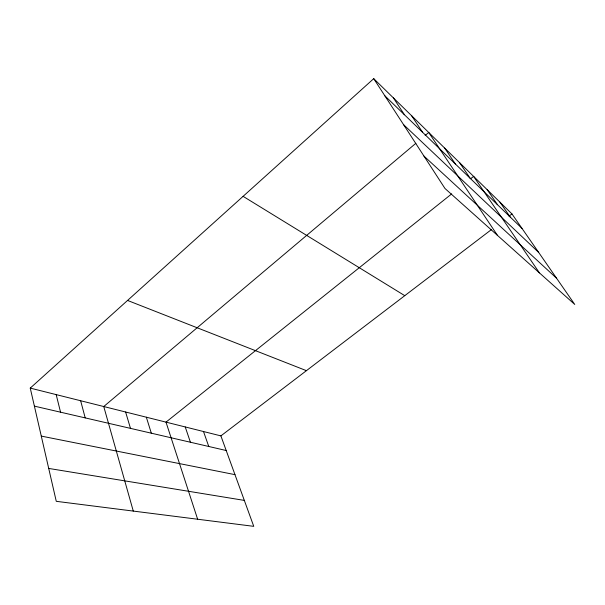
<?xml version="1.0" encoding="UTF-8"?>
<svg xmlns="http://www.w3.org/2000/svg" width="605" height="605" viewBox="0 0 605 605"><rect width="100%" height="100%" fill="white"/><g stroke="black" fill="none" stroke-linecap="round" stroke-linejoin="round"><path stroke-width="0.91" d="M30.25 388.108L220.893 435.887L253.752 526.342L56.273 501.326L30.25 388.108L373.724 78.658L511.959 213.928L574.75 304.444L444.977 188.48L373.724 78.658M415.854 143.309L103.75 406.53L133.281 511.081M425.141 135.482L428.711 132.465L497.469 235.383M451.663 193.91L165.997 422.131L197.638 519.234M470.675 178.725L473.594 176.388L539.456 272.908M220.893 435.887L491.336 229.658M509.009 216.174L511.959 213.928M48.71 468.429L244.329 500.403M41.284 436.099L234.974 474.645M34.394 406.136L226.209 450.521M127.557 300.443L306.433 370.661M243.097 196.345L404.775 295.663M423.954 156.075L556.585 278.255M403.55 124.63L538.669 252.429M384.863 95.824L522.009 228.418M499.934 202.153L510.128 216.923M487.169 189.667L497.499 204.724M459.581 162.669L470.191 178.316M444.652 148.059L455.383 164M411.665 115.782L422.623 132.336M393.379 97.889L404.442 114.753M203.507 431.531L208.763 446.482M185.236 426.956L190.416 442.24M146.334 417.2L151.326 433.195M125.613 412.013L130.483 428.37M80.639 400.737L85.207 417.896M56.182 394.611L60.553 412.194"/></g></svg>
